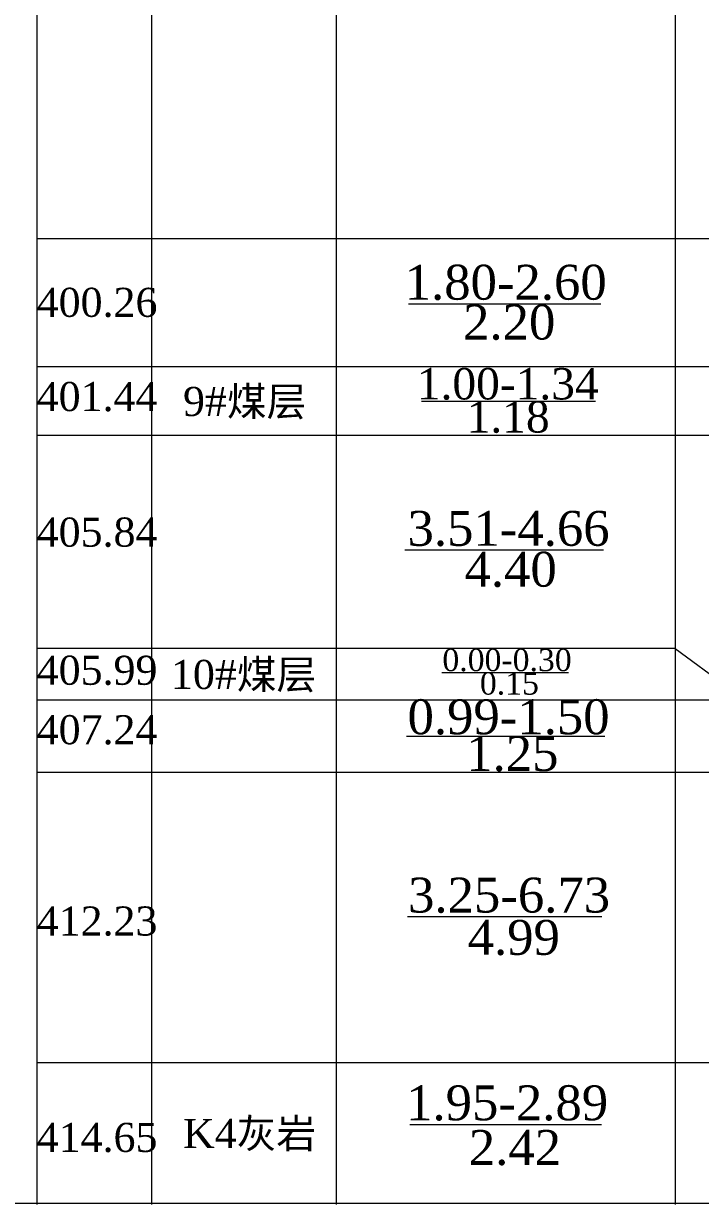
# Model space of a CAD drawing. Header units: inches. Extents: x 19725493 to 19730068, y 4137932 to 4142732.
# Drawn here: x 19725615.6 to 19725695.9, y 4140056.7 to 4140196.9 of the extents above; entities that cross this region are included whole.
import ezdxf

# ---------------------------------------------------------------- set-up
doc = ezdxf.new("R2010")
doc.units = ezdxf.units.IN
doc.header["$MEASUREMENT"] = 0
doc.layers.get('0').update_dxf_attribs({"lineweight": 0})
doc.styles.add('Times New Roman', font='')
doc.styles.get('Times New Roman').set_extended_font_data('Times New Roman')

msp = doc.modelspace()

# ---------------------------------------------------------------- linework, layer by layer
at = {"color": 7}
for p, q in [((19725975.8, 4140171.3), (19725617.16, 4140171.3)), ((19725975.8, 4140156.12), (19725617.16, 4140156.12)), ((19725975.8, 4140147.98), (19725617.16, 4140147.98)), ((19725692.9, 4140122.7), (19725617.16, 4140122.7)), ((19725975.8, 4140116.58), (19725617.16, 4140116.58)), ((19725975.8, 4140107.96), (19725617.16, 4140107.96)), ((19725975.8, 4140073.53), (19725617.16, 4140073.53)), ((19725975.8, 4140073.53), (19725617.16, 4140073.53)), ((19725975.8, 4140056.83), (19725617.16, 4140056.83))]:
    msp.add_line(p, q, dxfattribs=at)
msp.add_line((19725692.9, 4140122.7), (19725699.8, 4140117.62))
at = {"linetype": 'Continuous', "flags": 128}
msp.add_lwpolyline([(19725560.81, 4140763.05), (19725975.8, 4140763.05), (19725975.8, 4140056.83), (19725560.81, 4140056.83), (19725560.81, 4140763.05)], dxfattribs=at)
at = {"color": 7, "linetype": 'Continuous', "lineweight": 0, "flags": 128}
for points in [[(19725617.16, 4140690.58), (19725617.16, 4140056.72)], [(19725630.8, 4140690.58), (19725630.8, 4140056.72)], [(19725652.68, 4140690.58), (19725652.68, 4140056.72)], [(19725692.9, 4140690.58), (19725692.9, 4140056.72)], [(19725661.29, 4140163.61), (19725684.08, 4140163.61)], [(19725662.83, 4140152.06), (19725683.45, 4140152.06)], [(19725660.83, 4140134.39), (19725684.39, 4140134.39)], [(19725665.21, 4140119.86), (19725680.27, 4140119.86)], [(19725661.03, 4140112.29), (19725684.56, 4140112.29)], [(19725661.17, 4140090.87), (19725684.22, 4140090.87)], [(19725661.42, 4140066.22), (19725684.18, 4140066.22)]]:
    msp.add_lwpolyline(points, dxfattribs=at)

# ---------------------------------------------------------------- texts
at = {"color": 7, "style": 'Times New Roman'}
for s, height, p in [('1.80-2.60', 4.14, (19725660.82, 4140164.09)), ('400.26', 3.45, (19725617.16, 4140162.05)), ('2.20', 4.14, (19725667.75, 4140159.36)), ('1.00-1.34', 3.726, (19725662.26, 4140152.25)), ('401.44', 3.45, (19725617.16, 4140150.87)), ('9#煤层', 3.45, (19725634.52, 4140150.29)), ('1.18', 3.726, (19725668.17, 4140148.32)), ('405.84', 3.45, (19725617.16, 4140134.78)), ('3.51-4.66', 4.14, (19725661.16, 4140134.88)), ('4.40', 4.14, (19725667.92, 4140130.03)), ('0.00-0.30', 2.65, (19725665.29, 4140120.01)), ('405.99', 3.45, (19725617.16, 4140118.39)), ('10#煤层', 3.45, (19725633.09, 4140117.89)), ('0.15', 2.65, (19725669.74, 4140117.22)), ('0.99-1.50', 4.14, (19725661.16, 4140112.52)), ('407.24', 3.45, (19725617.16, 4140111.33)), ('1.25', 4.14, (19725668.12, 4140108.16)), ('3.25-6.73', 4.14, (19725661.22, 4140091.36)), ('412.23', 3.45, (19725617.16, 4140088.63)), ('4.99', 4.14, (19725668.29, 4140086.34)), ('1.95-2.89', 4.14, (19725660.99, 4140066.71)), ('414.65', 3.45, (19725617.16, 4140062.95)), ('K4灰岩', 3.45, (19725634.52, 4140063.41)), ('2.42', 4.14, (19725668.43, 4140061.41))]:
    msp.add_text(s, height=height, dxfattribs=at).set_placement(p)

doc.saveas('drawing.dxf')
